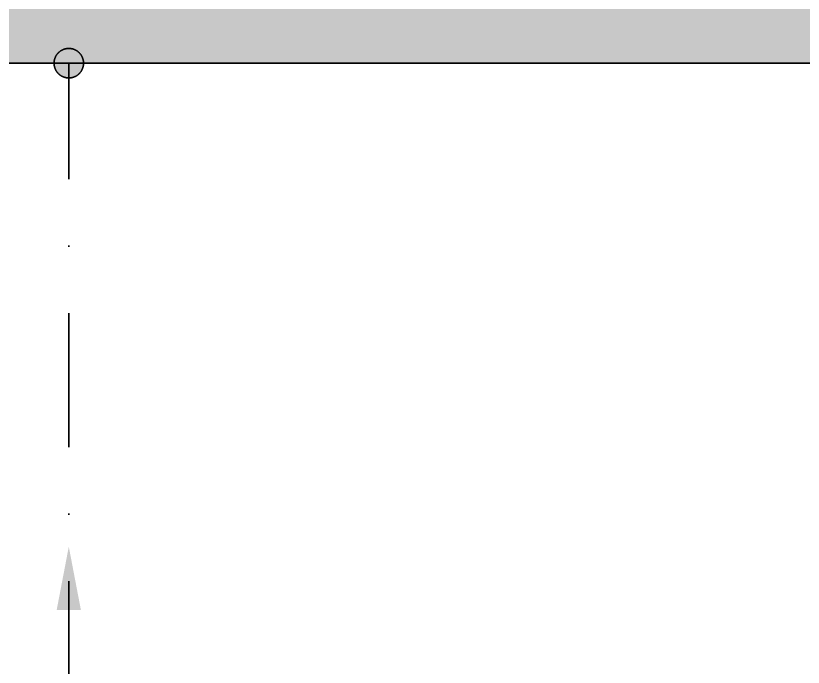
# Model space of a CAD drawing. Header units: inches. Extents: x -12418 to 242017, y -29325 to 19878.
# Drawn here: x 40947 to 42815, y -8579 to -7035 of the extents above; entities that cross this region are included whole.
import ezdxf

# ---------------------------------------------------------------- set-up
doc = ezdxf.new("R2010")
doc.units = ezdxf.units.IN
doc.header["$LTSCALE"] = 25
doc.header["$MEASUREMENT"] = 0
doc.linetypes.add('DASHDOT', pattern=[25.4, 12.7, -6.35, 0, -6.35])
doc.linetypes.add('HIDDEN', pattern=[9.525, 6.35, -3.175])
doc.layers.get('0').update_dxf_attribs({"color": 8})
for name, color, linetype, lineweight in [('E-POWR-CLNG-CNDT', 6, 'DASHDOT', 35), ('E-POWR-FLOR-CNDT', 6, 'HIDDEN', 25), ('E-POWR-FLOR-CNDT @ 100', 6, 'HIDDEN', 25), ('T-CABL-TRAY', 60, 'Continuous', 35)]:
    doc.layers.add(name, color=color, linetype=linetype, lineweight=lineweight)

# ---------------------------------------------------------------- blocks, each defined once
blk = doc.blocks.new('*U12')
blk.add_hatch(color=256).paths.add_polyline_path([(-0.287, 0), (0, -1.5), (0.287, 0)])
blk = doc.blocks.new('*U46')
at = {"lineweight": 0}
h = blk.add_hatch(dxfattribs=at)
h.set_pattern_fill('HEX', color=253, scale=8, angle=90, style=0)
h.set_pattern_definition([(90, (5e-10, 4813.436), (-43.99409, 2e-12), [25.4, -50.8]), (210, (5e-10, 4813.436), (21.99705, -38.1), [25.4, -50.8]), (150, (5e-10, 4838.836), (-21.99705, -38.1), [25.4, -50.8])])
h.paths.add_polyline_path([(0, -8633.4), (150, -8633.4), (150, 0), (0, 0)])
at = {"color": 0}
blk.add_line((150, 0), (150, -8633.4), dxfattribs=at)
blk = doc.blocks.new('A$C767e6835')
at = {"layer": 'T-CABL-TRAY', "linetype": 'Continuous', "rotation": 270}
blk.add_blockref('*U46', (26383.4, -4150), dxfattribs=at)

msp = doc.modelspace()

# ---------------------------------------------------------------- hatches: boundary and pattern name
at = {"layer": 'E-POWR-CLNG-CNDT'}
h = msp.add_hatch(color=256, dxfattribs=at)
h.dxf.hatch_style = 1
h.paths.add_polyline_path([(41037.9, -7147.4, 1), (41107.9, -7147.4, 1)])

# ---------------------------------------------------------------- linework, layer by layer
at = {"layer": 'E-POWR-CLNG-CNDT', "elevation": 0}
msp.add_lwpolyline([(41072.9, -9962.9), (41072.9, -7147.4)], dxfattribs=at)
at = {"layer": 'E-POWR-CLNG-CNDT'}
msp.add_circle((41072.9, -7147.4, 0), 35, dxfattribs=at)

# ---------------------------------------------------------------- block references
at = {"layer": 'E-POWR-FLOR-CNDT'}
msp.add_blockref('A$C767e6835', (20099.5, -2847.4, 0), dxfattribs=at)
at = {"layer": 'E-POWR-FLOR-CNDT @ 100', "xscale": 100, "yscale": 100, "zscale": 100, "rotation": 180}
msp.add_blockref('*U12', (41072.9, -8443.5, 0), dxfattribs=at)

doc.saveas('drawing.dxf')
